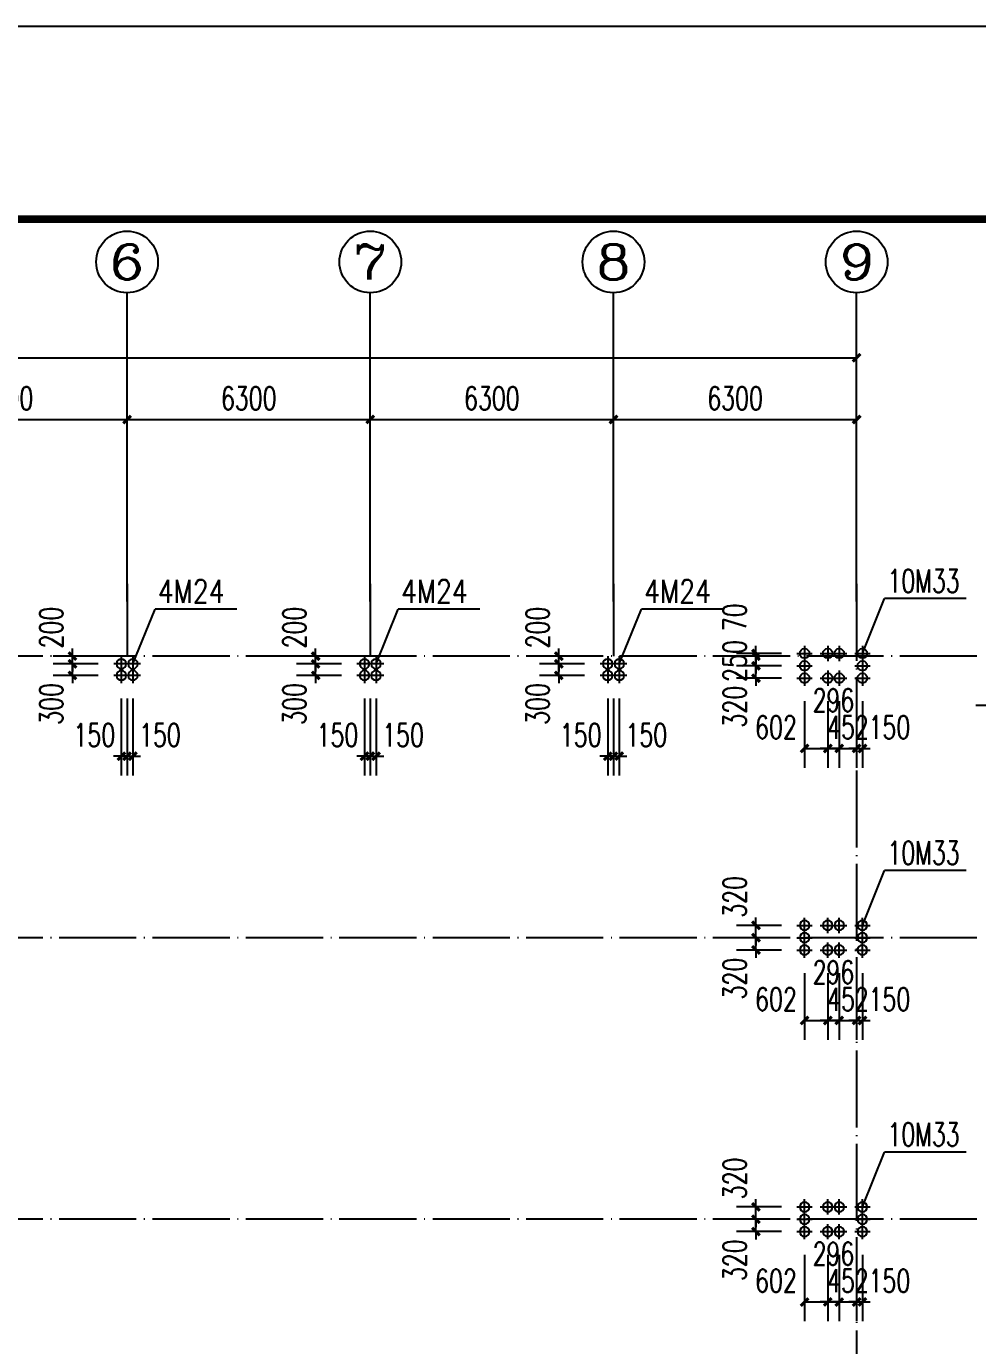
# Model space of a CAD drawing. Extents: x 37237700 to 37865026, y 138877 to 347670.
# Drawn here: x 37456945 to 37481587, y 313468 to 347670 of the extents above; entities that cross this region are included whole.
import ezdxf
from ezdxf.enums import TextEntityAlignment as Align

# ---------------------------------------------------------------- set-up
doc = ezdxf.new("R2010")
doc.units = 0
doc.header["$LTSCALE"] = 1000
doc.header["$MEASUREMENT"] = 0
for name, pattern in [('ACAD_ISO04W100', [30.5, 24, -3, 0.5, -3]), ('CENTER', [2, 1.25, -0.25, 0.25, -0.25]), ('DOTE', [2.42, 2, -0.2, 0.02, -0.2])]:
    doc.linetypes.add(name, pattern=pattern)
doc.layers.get('0').update_dxf_attribs({"linetype": 'CONTINUOUS'})
doc.layers.get('DEFPOINTS').update_dxf_attribs({"linetype": 'CONTINUOUS'})
for name, color, linetype in [('AXIS', 3, 'CONTINUOUS'), ('AXIS_TEXT', 7, 'CONTINUOUS'), ('DOTE', 1, 'ACAD_ISO04W100'), ('PUB_DIM', 3, 'CONTINUOUS'), ('PUB_TEXT', 7, 'CONTINUOUS'), ('PUB_TITLE', 4, 'CONTINUOUS'), ('ROOF', 7, 'CONTINUOUS'), ('中心线', 9, 'CENTER'), ('锚栓', 6, 'CONTINUOUS')]:
    doc.layers.add(name, color=color, linetype=linetype)
doc.styles.add('_TCH_AXIS', font='COMPLEX', dxfattribs={"bigfont": 'GBCBIG'})
doc.styles.add('_TCH_DIM_T3', font='SIMPLEX', dxfattribs={"width": 0.705882, "bigfont": 'GBCBIG'})
doc.styles.add('character', font='romans.shx', dxfattribs={"width": 0.618, "bigfont": 'gbhzfs.shx'})
doc.styles.add('COMPLEX', font='COMPLEX')
doc.dimstyles.new('_TCH_ARCH&&200', dxfattribs={"dimtxt": 595, "dimasz": 200, "dimexe": 500, "dimexo": 600, "dimgap": 252.5, "dimtad": 1, "dimdec": 0, "dimzin": 0, "dimdsep": 46, "dimtxsty": '_TCH_DIM_T3', "dimblk": 'ARCHTICK', "dimcen": 0.09, "dimclrt": 7, "dimazin": 2, "dimtfac": 1, "dimtdec": 0, "dimtix": 1, "dimtmove": 2, "dimatfit": 3, "dimfxl": 1, "dimtolj": 1, "dimtzin": 0, "dimarcsym": 0})

# ---------------------------------------------------------------- blocks, each defined once
blk = doc.blocks.new('m')
at = {"layer": '锚栓'}
for p, q in [((2858688, 836885), (2858688, 836290)), ((2858390, 836587), (2858985, 836587))]:
    blk.add_line(p, q, dxfattribs=at)
blk.add_circle((2858688, 836587), 189, dxfattribs=at)
blk = doc.blocks.new('_ArchTick')
at = {"color": 0, "linetype": 'ByBlock', "const_width": 0.4}
blk.add_lwpolyline([(-0.5, -0.5), (0.5, 0.5)], dxfattribs=at)
blk = doc.blocks.new('*D1549')
at = {"layer": 'DEFPOINTS', "color": 0}
for p in [(37475845, 324043), (37477104, 324043), (37477104, 323723)]:
    blk.add_point(p, dxfattribs=at)
at = {"layer": 'PUB_DIM', "color": 0, "lineweight": -2}
for p, q in [((37475845, 324043), (37475845, 324243)), ((37476504, 324043), (37475345, 324043)), ((37475845, 323723), (37475845, 324043)), ((37476504, 323723), (37475345, 323723)), ((37475845, 323723), (37475845, 323523))]:
    blk.add_line(p, q, dxfattribs=at)
at = {"layer": 'PUB_DIM', "color": 0, "lineweight": -2, "xscale": 200, "yscale": 200, "zscale": 200}
for p, rotation in [((37475845, 324043), 270), ((37475845, 323723), 90)]:
    blk.add_blockref('_ArchTick', p, dxfattribs=dict(at, rotation=rotation))
at = {"layer": 'PUB_DIM', "color": 7, "insert": (37475295, 322983), "char_height": 595, "attachment_point": 5, "rotation": 90, "style": '_TCH_DIM_T3'}
blk.add_mtext('\\A1;320', dxfattribs=at)
blk = doc.blocks.new('*D1550')
at = {"layer": 'DEFPOINTS', "color": 0}
for p in [(37475845, 324363), (37477104, 324363), (37477104, 324043)]:
    blk.add_point(p, dxfattribs=at)
at = {"layer": 'PUB_DIM', "color": 0, "lineweight": -2}
for p, q in [((37476504, 324363), (37475345, 324363)), ((37475845, 324363), (37475845, 324563)), ((37475845, 324043), (37475845, 324363)), ((37476504, 324043), (37475345, 324043)), ((37475845, 324043), (37475845, 323843))]:
    blk.add_line(p, q, dxfattribs=at)
at = {"layer": 'PUB_DIM', "color": 0, "lineweight": -2, "xscale": 200, "yscale": 200, "zscale": 200}
for p, rotation in [((37475845, 324363), 270), ((37475845, 324043), 90)]:
    blk.add_blockref('_ArchTick', p, dxfattribs=dict(at, rotation=rotation))
at = {"layer": 'PUB_DIM', "color": 7, "insert": (37475295, 325103), "char_height": 595, "attachment_point": 5, "rotation": 90, "style": '_TCH_DIM_T3'}
blk.add_mtext('\\A1;320', dxfattribs=at)
blk = doc.blocks.new('*D1551')
at = {"layer": 'DEFPOINTS', "color": 0}
for p in [(37478454, 323723), (37478604, 323723), (37478604, 321899)]:
    blk.add_point(p, dxfattribs=at)
at = {"layer": 'PUB_DIM', "color": 0, "lineweight": -2}
for p, q in [((37478454, 323123), (37478454, 321399)), ((37478604, 323123), (37478604, 321399)), ((37478454, 321899), (37478254, 321899)), ((37478454, 321899), (37478604, 321899)), ((37478604, 321899), (37478804, 321899))]:
    blk.add_line(p, q, dxfattribs=at)
at = {"layer": 'PUB_DIM', "color": 0, "lineweight": -2, "xscale": 200, "yscale": 200, "zscale": 200}
blk.add_blockref('_ArchTick', (37478454, 321899), dxfattribs=at)
at = {"layer": 'PUB_DIM', "color": 0, "lineweight": -2, "xscale": 200, "yscale": 200, "zscale": 200, "rotation": 180}
blk.add_blockref('_ArchTick', (37478604, 321899), dxfattribs=at)
at = {"layer": 'PUB_DIM', "color": 7, "insert": (37479304, 322449), "char_height": 595, "attachment_point": 5, "style": '_TCH_DIM_T3'}
blk.add_mtext('\\A1;150', dxfattribs=at)
blk = doc.blocks.new('*D1552')
at = {"layer": 'DEFPOINTS', "color": 0}
for p in [(37478002, 323723), (37478454, 323723), (37478454, 321899)]:
    blk.add_point(p, dxfattribs=at)
at = {"layer": 'PUB_DIM', "color": 0, "lineweight": -2}
for p, q in [((37478002, 323123), (37478002, 321399)), ((37478454, 323123), (37478454, 321399)), ((37478002, 321899), (37477802, 321899)), ((37478002, 321899), (37478454, 321899)), ((37478454, 321899), (37478654, 321899))]:
    blk.add_line(p, q, dxfattribs=at)
at = {"layer": 'PUB_DIM', "color": 0, "lineweight": -2, "xscale": 200, "yscale": 200, "zscale": 200}
blk.add_blockref('_ArchTick', (37478002, 321899), dxfattribs=at)
at = {"layer": 'PUB_DIM', "color": 0, "lineweight": -2, "xscale": 200, "yscale": 200, "zscale": 200, "rotation": 180}
blk.add_blockref('_ArchTick', (37478454, 321899), dxfattribs=at)
at = {"layer": 'PUB_DIM', "color": 7, "insert": (37478228, 322449), "char_height": 595, "attachment_point": 5, "style": '_TCH_DIM_T3'}
blk.add_mtext('\\A1;452', dxfattribs=at)
blk = doc.blocks.new('*D1553')
at = {"layer": 'DEFPOINTS', "color": 0}
for p in [(37477706, 323723), (37478002, 323723), (37478002, 321899)]:
    blk.add_point(p, dxfattribs=at)
at = {"layer": 'PUB_DIM', "color": 0, "lineweight": -2}
for p, q in [((37477706, 323123), (37477706, 321399)), ((37478002, 323123), (37478002, 321399)), ((37477706, 321899), (37477506, 321899)), ((37477706, 321899), (37478002, 321899)), ((37478002, 321899), (37478202, 321899))]:
    blk.add_line(p, q, dxfattribs=at)
at = {"layer": 'PUB_DIM', "color": 0, "lineweight": -2, "xscale": 200, "yscale": 200, "zscale": 200}
blk.add_blockref('_ArchTick', (37477706, 321899), dxfattribs=at)
at = {"layer": 'PUB_DIM', "color": 0, "lineweight": -2, "xscale": 200, "yscale": 200, "zscale": 200, "rotation": 180}
blk.add_blockref('_ArchTick', (37478002, 321899), dxfattribs=at)
at = {"layer": 'PUB_DIM', "color": 7, "insert": (37477854, 323149), "char_height": 595, "attachment_point": 5, "style": '_TCH_DIM_T3'}
blk.add_mtext('\\A1;296', dxfattribs=at)
blk = doc.blocks.new('*D1554')
at = {"layer": 'DEFPOINTS', "color": 0}
for p in [(37477104, 323723), (37477706, 323723), (37477706, 321899)]:
    blk.add_point(p, dxfattribs=at)
at = {"layer": 'PUB_DIM', "color": 0, "lineweight": -2}
for p, q in [((37477104, 323123), (37477104, 321399)), ((37477706, 323123), (37477706, 321399)), ((37477104, 321899), (37477706, 321899))]:
    blk.add_line(p, q, dxfattribs=at)
at = {"layer": 'PUB_DIM', "color": 0, "lineweight": -2, "xscale": 200, "yscale": 200, "zscale": 200, "rotation": 180}
blk.add_blockref('_ArchTick', (37477104, 321899), dxfattribs=at)
at = {"layer": 'PUB_DIM', "color": 0, "lineweight": -2, "xscale": 200, "yscale": 200, "zscale": 200}
blk.add_blockref('_ArchTick', (37477706, 321899), dxfattribs=at)
at = {"layer": 'PUB_DIM', "color": 7, "insert": (37476364, 322449), "char_height": 595, "attachment_point": 5, "style": '_TCH_DIM_T3'}
blk.add_mtext('\\A1;602', dxfattribs=at)
blk = doc.blocks.new('*D1567')
at = {"layer": 'DEFPOINTS', "color": 0}
for p in [(37475845, 316743), (37477104, 316743), (37477104, 316423)]:
    blk.add_point(p, dxfattribs=at)
at = {"layer": 'PUB_DIM', "color": 0, "lineweight": -2}
for p, q in [((37476504, 316743), (37475345, 316743)), ((37475845, 316743), (37475845, 316943)), ((37475845, 316423), (37475845, 316743)), ((37476504, 316423), (37475345, 316423)), ((37475845, 316423), (37475845, 316223))]:
    blk.add_line(p, q, dxfattribs=at)
at = {"layer": 'PUB_DIM', "color": 0, "lineweight": -2, "xscale": 200, "yscale": 200, "zscale": 200}
for p, rotation in [((37475845, 316743), 270), ((37475845, 316423), 90)]:
    blk.add_blockref('_ArchTick', p, dxfattribs=dict(at, rotation=rotation))
at = {"layer": 'PUB_DIM', "color": 7, "insert": (37475295, 315683), "char_height": 595, "attachment_point": 5, "rotation": 90, "style": '_TCH_DIM_T3'}
blk.add_mtext('\\A1;320', dxfattribs=at)
blk = doc.blocks.new('*D1568')
at = {"layer": 'DEFPOINTS', "color": 0}
for p in [(37475845, 317063), (37477104, 317063), (37477104, 316743)]:
    blk.add_point(p, dxfattribs=at)
at = {"layer": 'PUB_DIM', "color": 0, "lineweight": -2}
for p, q in [((37476504, 317063), (37475345, 317063)), ((37475845, 317063), (37475845, 317263)), ((37475845, 316743), (37475845, 317063)), ((37476504, 316743), (37475345, 316743)), ((37475845, 316743), (37475845, 316543))]:
    blk.add_line(p, q, dxfattribs=at)
at = {"layer": 'PUB_DIM', "color": 0, "lineweight": -2, "xscale": 200, "yscale": 200, "zscale": 200}
for p, rotation in [((37475845, 317063), 270), ((37475845, 316743), 90)]:
    blk.add_blockref('_ArchTick', p, dxfattribs=dict(at, rotation=rotation))
at = {"layer": 'PUB_DIM', "color": 7, "insert": (37475295, 317803), "char_height": 595, "attachment_point": 5, "rotation": 90, "style": '_TCH_DIM_T3'}
blk.add_mtext('\\A1;320', dxfattribs=at)
blk = doc.blocks.new('*D1569')
at = {"layer": 'DEFPOINTS', "color": 0}
for p in [(37478454, 316423), (37478604, 316423), (37478604, 314599)]:
    blk.add_point(p, dxfattribs=at)
at = {"layer": 'PUB_DIM', "color": 0, "lineweight": -2}
for p, q in [((37478454, 315823), (37478454, 314099)), ((37478604, 315823), (37478604, 314099)), ((37478454, 314599), (37478254, 314599)), ((37478454, 314599), (37478604, 314599)), ((37478604, 314599), (37478804, 314599))]:
    blk.add_line(p, q, dxfattribs=at)
at = {"layer": 'PUB_DIM', "color": 0, "lineweight": -2, "xscale": 200, "yscale": 200, "zscale": 200}
blk.add_blockref('_ArchTick', (37478454, 314599), dxfattribs=at)
at = {"layer": 'PUB_DIM', "color": 0, "lineweight": -2, "xscale": 200, "yscale": 200, "zscale": 200, "rotation": 180}
blk.add_blockref('_ArchTick', (37478604, 314599), dxfattribs=at)
at = {"layer": 'PUB_DIM', "color": 7, "insert": (37479304, 315149), "char_height": 595, "attachment_point": 5, "style": '_TCH_DIM_T3'}
blk.add_mtext('\\A1;150', dxfattribs=at)
blk = doc.blocks.new('*D1570')
at = {"layer": 'DEFPOINTS', "color": 0}
for p in [(37478002, 316423), (37478454, 316423), (37478454, 314599)]:
    blk.add_point(p, dxfattribs=at)
at = {"layer": 'PUB_DIM', "color": 0, "lineweight": -2}
for p, q in [((37478002, 315823), (37478002, 314099)), ((37478454, 315823), (37478454, 314099)), ((37478002, 314599), (37477802, 314599)), ((37478002, 314599), (37478454, 314599)), ((37478454, 314599), (37478654, 314599))]:
    blk.add_line(p, q, dxfattribs=at)
at = {"layer": 'PUB_DIM', "color": 0, "lineweight": -2, "xscale": 200, "yscale": 200, "zscale": 200}
blk.add_blockref('_ArchTick', (37478002, 314599), dxfattribs=at)
at = {"layer": 'PUB_DIM', "color": 0, "lineweight": -2, "xscale": 200, "yscale": 200, "zscale": 200, "rotation": 180}
blk.add_blockref('_ArchTick', (37478454, 314599), dxfattribs=at)
at = {"layer": 'PUB_DIM', "color": 7, "insert": (37478228, 315149), "char_height": 595, "attachment_point": 5, "style": '_TCH_DIM_T3'}
blk.add_mtext('\\A1;452', dxfattribs=at)
blk = doc.blocks.new('*D1571')
at = {"layer": 'DEFPOINTS', "color": 0}
for p in [(37477706, 316423), (37478002, 316423), (37478002, 314599)]:
    blk.add_point(p, dxfattribs=at)
at = {"layer": 'PUB_DIM', "color": 0, "lineweight": -2}
for p, q in [((37477706, 315823), (37477706, 314099)), ((37478002, 315823), (37478002, 314099)), ((37477706, 314599), (37477506, 314599)), ((37477706, 314599), (37478002, 314599)), ((37478002, 314599), (37478202, 314599))]:
    blk.add_line(p, q, dxfattribs=at)
at = {"layer": 'PUB_DIM', "color": 0, "lineweight": -2, "xscale": 200, "yscale": 200, "zscale": 200}
blk.add_blockref('_ArchTick', (37477706, 314599), dxfattribs=at)
at = {"layer": 'PUB_DIM', "color": 0, "lineweight": -2, "xscale": 200, "yscale": 200, "zscale": 200, "rotation": 180}
blk.add_blockref('_ArchTick', (37478002, 314599), dxfattribs=at)
at = {"layer": 'PUB_DIM', "color": 7, "insert": (37477854, 315849), "char_height": 595, "attachment_point": 5, "style": '_TCH_DIM_T3'}
blk.add_mtext('\\A1;296', dxfattribs=at)
blk = doc.blocks.new('*D1572')
at = {"layer": 'DEFPOINTS', "color": 0}
for p in [(37477104, 316423), (37477706, 316423), (37477706, 314599)]:
    blk.add_point(p, dxfattribs=at)
at = {"layer": 'PUB_DIM', "color": 0, "lineweight": -2}
for p, q in [((37477104, 315823), (37477104, 314099)), ((37477706, 315823), (37477706, 314099)), ((37477104, 314599), (37477706, 314599))]:
    blk.add_line(p, q, dxfattribs=at)
at = {"layer": 'PUB_DIM', "color": 0, "lineweight": -2, "xscale": 200, "yscale": 200, "zscale": 200, "rotation": 180}
blk.add_blockref('_ArchTick', (37477104, 314599), dxfattribs=at)
at = {"layer": 'PUB_DIM', "color": 0, "lineweight": -2, "xscale": 200, "yscale": 200, "zscale": 200}
blk.add_blockref('_ArchTick', (37477706, 314599), dxfattribs=at)
at = {"layer": 'PUB_DIM', "color": 7, "insert": (37476364, 315149), "char_height": 595, "attachment_point": 5, "style": '_TCH_DIM_T3'}
blk.add_mtext('\\A1;602', dxfattribs=at)
blk = doc.blocks.new('*D1711')
at = {"layer": 'DEFPOINTS', "color": 0}
for p in [(37472004, 330843), (37472154, 330843), (37472154, 328749)]:
    blk.add_point(p, dxfattribs=at)
at = {"layer": 'PUB_DIM', "color": 0, "lineweight": -2}
for p, q in [((37472004, 330243), (37472004, 328249)), ((37472154, 330243), (37472154, 328249)), ((37472004, 328749), (37471804, 328749)), ((37472004, 328749), (37472154, 328749)), ((37472154, 328749), (37472354, 328749))]:
    blk.add_line(p, q, dxfattribs=at)
at = {"layer": 'PUB_DIM', "color": 0, "lineweight": -2, "xscale": 200, "yscale": 200, "zscale": 200}
blk.add_blockref('_ArchTick', (37472004, 328749), dxfattribs=at)
at = {"layer": 'PUB_DIM', "color": 0, "lineweight": -2, "xscale": 200, "yscale": 200, "zscale": 200, "rotation": 180}
blk.add_blockref('_ArchTick', (37472154, 328749), dxfattribs=at)
at = {"layer": 'PUB_DIM', "color": 7, "insert": (37471304, 329299), "char_height": 595, "attachment_point": 5, "style": '_TCH_DIM_T3'}
blk.add_mtext('\\A1;150', dxfattribs=at)
blk = doc.blocks.new('*D1712')
at = {"layer": 'DEFPOINTS', "color": 0}
for p in [(37472154, 330843), (37472304, 330843), (37472304, 328749)]:
    blk.add_point(p, dxfattribs=at)
at = {"layer": 'PUB_DIM', "color": 0, "lineweight": -2}
for p, q in [((37472154, 330243), (37472154, 328249)), ((37472304, 330243), (37472304, 328249)), ((37472154, 328749), (37471954, 328749)), ((37472154, 328749), (37472304, 328749)), ((37472304, 328749), (37472504, 328749))]:
    blk.add_line(p, q, dxfattribs=at)
at = {"layer": 'PUB_DIM', "color": 0, "lineweight": -2, "xscale": 200, "yscale": 200, "zscale": 200}
blk.add_blockref('_ArchTick', (37472154, 328749), dxfattribs=at)
at = {"layer": 'PUB_DIM', "color": 0, "lineweight": -2, "xscale": 200, "yscale": 200, "zscale": 200, "rotation": 180}
blk.add_blockref('_ArchTick', (37472304, 328749), dxfattribs=at)
at = {"layer": 'PUB_DIM', "color": 7, "insert": (37473004, 329299), "char_height": 595, "attachment_point": 5, "style": '_TCH_DIM_T3'}
blk.add_mtext('\\A1;150', dxfattribs=at)
blk = doc.blocks.new('*D1713')
at = {"layer": 'DEFPOINTS', "color": 0}
for p in [(37470738, 331343), (37472004, 331343), (37472004, 331143)]:
    blk.add_point(p, dxfattribs=at)
at = {"layer": 'PUB_DIM', "color": 0, "lineweight": -2}
for p, q in [((37470738, 331343), (37470738, 331543)), ((37471404, 331343), (37470238, 331343)), ((37471404, 331143), (37470238, 331143)), ((37470738, 331143), (37470738, 331343)), ((37470738, 331143), (37470738, 330943))]:
    blk.add_line(p, q, dxfattribs=at)
at = {"layer": 'PUB_DIM', "color": 0, "lineweight": -2, "xscale": 200, "yscale": 200, "zscale": 200}
for p, rotation in [((37470738, 331343), 270), ((37470738, 331143), 90)]:
    blk.add_blockref('_ArchTick', p, dxfattribs=dict(at, rotation=rotation))
at = {"layer": 'PUB_DIM', "color": 7, "insert": (37470188, 332083), "char_height": 595, "attachment_point": 5, "rotation": 90, "style": '_TCH_DIM_T3'}
blk.add_mtext('\\A1;200', dxfattribs=at)
blk = doc.blocks.new('*D1714')
at = {"layer": 'DEFPOINTS', "color": 0}
for p in [(37470738, 331143), (37472004, 331143), (37472004, 330843)]:
    blk.add_point(p, dxfattribs=at)
at = {"layer": 'PUB_DIM', "color": 0, "lineweight": -2}
for p, q in [((37471404, 331143), (37470238, 331143)), ((37470738, 331143), (37470738, 331343)), ((37470738, 330843), (37470738, 331143)), ((37471404, 330843), (37470238, 330843)), ((37470738, 330843), (37470738, 330643))]:
    blk.add_line(p, q, dxfattribs=at)
at = {"layer": 'PUB_DIM', "color": 0, "lineweight": -2, "xscale": 200, "yscale": 200, "zscale": 200}
for p, rotation in [((37470738, 331143), 270), ((37470738, 330843), 90)]:
    blk.add_blockref('_ArchTick', p, dxfattribs=dict(at, rotation=rotation))
at = {"layer": 'PUB_DIM', "color": 7, "insert": (37470188, 330103), "char_height": 595, "attachment_point": 5, "rotation": 90, "style": '_TCH_DIM_T3'}
blk.add_mtext('\\A1;300', dxfattribs=at)
blk = doc.blocks.new('*D1719')
at = {"layer": 'DEFPOINTS', "color": 0}
for p in [(37465704, 330843), (37465854, 330843), (37465854, 328749)]:
    blk.add_point(p, dxfattribs=at)
at = {"layer": 'PUB_DIM', "color": 0, "lineweight": -2}
for p, q in [((37465704, 330243), (37465704, 328249)), ((37465854, 330243), (37465854, 328249)), ((37465704, 328749), (37465504, 328749)), ((37465704, 328749), (37465854, 328749)), ((37465854, 328749), (37466054, 328749))]:
    blk.add_line(p, q, dxfattribs=at)
at = {"layer": 'PUB_DIM', "color": 0, "lineweight": -2, "xscale": 200, "yscale": 200, "zscale": 200}
blk.add_blockref('_ArchTick', (37465704, 328749), dxfattribs=at)
at = {"layer": 'PUB_DIM', "color": 0, "lineweight": -2, "xscale": 200, "yscale": 200, "zscale": 200, "rotation": 180}
blk.add_blockref('_ArchTick', (37465854, 328749), dxfattribs=at)
at = {"layer": 'PUB_DIM', "color": 7, "insert": (37465004, 329299), "char_height": 595, "attachment_point": 5, "style": '_TCH_DIM_T3'}
blk.add_mtext('\\A1;150', dxfattribs=at)
blk = doc.blocks.new('*D1720')
at = {"layer": 'DEFPOINTS', "color": 0}
for p in [(37465854, 330843), (37466004, 330843), (37466004, 328749)]:
    blk.add_point(p, dxfattribs=at)
at = {"layer": 'PUB_DIM', "color": 0, "lineweight": -2}
for p, q in [((37465854, 330243), (37465854, 328249)), ((37466004, 330243), (37466004, 328249)), ((37465854, 328749), (37465654, 328749)), ((37465854, 328749), (37466004, 328749)), ((37466004, 328749), (37466204, 328749))]:
    blk.add_line(p, q, dxfattribs=at)
at = {"layer": 'PUB_DIM', "color": 0, "lineweight": -2, "xscale": 200, "yscale": 200, "zscale": 200}
blk.add_blockref('_ArchTick', (37465854, 328749), dxfattribs=at)
at = {"layer": 'PUB_DIM', "color": 0, "lineweight": -2, "xscale": 200, "yscale": 200, "zscale": 200, "rotation": 180}
blk.add_blockref('_ArchTick', (37466004, 328749), dxfattribs=at)
at = {"layer": 'PUB_DIM', "color": 7, "insert": (37466704, 329299), "char_height": 595, "attachment_point": 5, "style": '_TCH_DIM_T3'}
blk.add_mtext('\\A1;150', dxfattribs=at)
blk = doc.blocks.new('*D1721')
at = {"layer": 'DEFPOINTS', "color": 0}
for p in [(37464438, 331343), (37465704, 331343), (37465704, 331143)]:
    blk.add_point(p, dxfattribs=at)
at = {"layer": 'PUB_DIM', "color": 0, "lineweight": -2}
for p, q in [((37464438, 331343), (37464438, 331543)), ((37465104, 331343), (37463938, 331343)), ((37465104, 331143), (37463938, 331143)), ((37464438, 331143), (37464438, 331343)), ((37464438, 331143), (37464438, 330943))]:
    blk.add_line(p, q, dxfattribs=at)
at = {"layer": 'PUB_DIM', "color": 0, "lineweight": -2, "xscale": 200, "yscale": 200, "zscale": 200}
for p, rotation in [((37464438, 331343), 270), ((37464438, 331143), 90)]:
    blk.add_blockref('_ArchTick', p, dxfattribs=dict(at, rotation=rotation))
at = {"layer": 'PUB_DIM', "color": 7, "insert": (37463888, 332083), "char_height": 595, "attachment_point": 5, "rotation": 90, "style": '_TCH_DIM_T3'}
blk.add_mtext('\\A1;200', dxfattribs=at)
blk = doc.blocks.new('*D1722')
at = {"layer": 'DEFPOINTS', "color": 0}
for p in [(37464438, 331143), (37465704, 331143), (37465704, 330843)]:
    blk.add_point(p, dxfattribs=at)
at = {"layer": 'PUB_DIM', "color": 0, "lineweight": -2}
for p, q in [((37465104, 331143), (37463938, 331143)), ((37464438, 331143), (37464438, 331343)), ((37464438, 330843), (37464438, 331143)), ((37465104, 330843), (37463938, 330843)), ((37464438, 330843), (37464438, 330643))]:
    blk.add_line(p, q, dxfattribs=at)
at = {"layer": 'PUB_DIM', "color": 0, "lineweight": -2, "xscale": 200, "yscale": 200, "zscale": 200}
for p, rotation in [((37464438, 331143), 270), ((37464438, 330843), 90)]:
    blk.add_blockref('_ArchTick', p, dxfattribs=dict(at, rotation=rotation))
at = {"layer": 'PUB_DIM', "color": 7, "insert": (37463888, 330103), "char_height": 595, "attachment_point": 5, "rotation": 90, "style": '_TCH_DIM_T3'}
blk.add_mtext('\\A1;300', dxfattribs=at)
blk = doc.blocks.new('*D1727')
at = {"layer": 'DEFPOINTS', "color": 0}
for p in [(37459404, 330843), (37459554, 330843), (37459554, 328749)]:
    blk.add_point(p, dxfattribs=at)
at = {"layer": 'PUB_DIM', "color": 0, "lineweight": -2}
for p, q in [((37459404, 330243), (37459404, 328249)), ((37459554, 330243), (37459554, 328249)), ((37459404, 328749), (37459204, 328749)), ((37459404, 328749), (37459554, 328749)), ((37459554, 328749), (37459754, 328749))]:
    blk.add_line(p, q, dxfattribs=at)
at = {"layer": 'PUB_DIM', "color": 0, "lineweight": -2, "xscale": 200, "yscale": 200, "zscale": 200}
blk.add_blockref('_ArchTick', (37459404, 328749), dxfattribs=at)
at = {"layer": 'PUB_DIM', "color": 0, "lineweight": -2, "xscale": 200, "yscale": 200, "zscale": 200, "rotation": 180}
blk.add_blockref('_ArchTick', (37459554, 328749), dxfattribs=at)
at = {"layer": 'PUB_DIM', "color": 7, "insert": (37458704, 329299), "char_height": 595, "attachment_point": 5, "style": '_TCH_DIM_T3'}
blk.add_mtext('\\A1;150', dxfattribs=at)
blk = doc.blocks.new('*D1728')
at = {"layer": 'DEFPOINTS', "color": 0}
for p in [(37459554, 330843), (37459704, 330843), (37459704, 328749)]:
    blk.add_point(p, dxfattribs=at)
at = {"layer": 'PUB_DIM', "color": 0, "lineweight": -2}
for p, q in [((37459554, 330243), (37459554, 328249)), ((37459704, 330243), (37459704, 328249)), ((37459554, 328749), (37459354, 328749)), ((37459554, 328749), (37459704, 328749)), ((37459704, 328749), (37459904, 328749))]:
    blk.add_line(p, q, dxfattribs=at)
at = {"layer": 'PUB_DIM', "color": 0, "lineweight": -2, "xscale": 200, "yscale": 200, "zscale": 200}
blk.add_blockref('_ArchTick', (37459554, 328749), dxfattribs=at)
at = {"layer": 'PUB_DIM', "color": 0, "lineweight": -2, "xscale": 200, "yscale": 200, "zscale": 200, "rotation": 180}
blk.add_blockref('_ArchTick', (37459704, 328749), dxfattribs=at)
at = {"layer": 'PUB_DIM', "color": 7, "insert": (37460404, 329299), "char_height": 595, "attachment_point": 5, "style": '_TCH_DIM_T3'}
blk.add_mtext('\\A1;150', dxfattribs=at)
blk = doc.blocks.new('*D1729')
at = {"layer": 'DEFPOINTS', "color": 0}
for p in [(37458138, 331343), (37459404, 331343), (37459404, 331143)]:
    blk.add_point(p, dxfattribs=at)
at = {"layer": 'PUB_DIM', "color": 0, "lineweight": -2}
for p, q in [((37458138, 331343), (37458138, 331543)), ((37458804, 331343), (37457638, 331343)), ((37458804, 331143), (37457638, 331143)), ((37458138, 331143), (37458138, 331343)), ((37458138, 331143), (37458138, 330943))]:
    blk.add_line(p, q, dxfattribs=at)
at = {"layer": 'PUB_DIM', "color": 0, "lineweight": -2, "xscale": 200, "yscale": 200, "zscale": 200}
for p, rotation in [((37458138, 331343), 270), ((37458138, 331143), 90)]:
    blk.add_blockref('_ArchTick', p, dxfattribs=dict(at, rotation=rotation))
at = {"layer": 'PUB_DIM', "color": 7, "insert": (37457588, 332083), "char_height": 595, "attachment_point": 5, "rotation": 90, "style": '_TCH_DIM_T3'}
blk.add_mtext('\\A1;200', dxfattribs=at)
blk = doc.blocks.new('*D1730')
at = {"layer": 'DEFPOINTS', "color": 0}
for p in [(37458138, 331143), (37459404, 331143), (37459404, 330843)]:
    blk.add_point(p, dxfattribs=at)
at = {"layer": 'PUB_DIM', "color": 0, "lineweight": -2}
for p, q in [((37458804, 331143), (37457638, 331143)), ((37458138, 331143), (37458138, 331343)), ((37458138, 330843), (37458138, 331143)), ((37458804, 330843), (37457638, 330843)), ((37458138, 330843), (37458138, 330643))]:
    blk.add_line(p, q, dxfattribs=at)
at = {"layer": 'PUB_DIM', "color": 0, "lineweight": -2, "xscale": 200, "yscale": 200, "zscale": 200}
for p, rotation in [((37458138, 331143), 270), ((37458138, 330843), 90)]:
    blk.add_blockref('_ArchTick', p, dxfattribs=dict(at, rotation=rotation))
at = {"layer": 'PUB_DIM', "color": 7, "insert": (37457588, 330103), "char_height": 595, "attachment_point": 5, "rotation": 90, "style": '_TCH_DIM_T3'}
blk.add_mtext('\\A1;300', dxfattribs=at)
blk = doc.blocks.new('*D1753')
at = {"layer": 'DEFPOINTS', "color": 0}
for p in [(37478454, 330773), (37478604, 330773), (37478604, 328949)]:
    blk.add_point(p, dxfattribs=at)
at = {"layer": 'PUB_DIM', "color": 0, "lineweight": -2}
for p, q in [((37478454, 330173), (37478454, 328449)), ((37478604, 330173), (37478604, 328449)), ((37478454, 328949), (37478254, 328949)), ((37478454, 328949), (37478604, 328949)), ((37478604, 328949), (37478804, 328949))]:
    blk.add_line(p, q, dxfattribs=at)
at = {"layer": 'PUB_DIM', "color": 0, "lineweight": -2, "xscale": 200, "yscale": 200, "zscale": 200}
blk.add_blockref('_ArchTick', (37478454, 328949), dxfattribs=at)
at = {"layer": 'PUB_DIM', "color": 0, "lineweight": -2, "xscale": 200, "yscale": 200, "zscale": 200, "rotation": 180}
blk.add_blockref('_ArchTick', (37478604, 328949), dxfattribs=at)
at = {"layer": 'PUB_DIM', "color": 7, "insert": (37479304, 329499), "char_height": 595, "attachment_point": 5, "style": '_TCH_DIM_T3'}
blk.add_mtext('\\A1;150', dxfattribs=at)
blk = doc.blocks.new('*D1754')
at = {"layer": 'DEFPOINTS', "color": 0}
for p in [(37478002, 330773), (37478454, 330773), (37478454, 328949)]:
    blk.add_point(p, dxfattribs=at)
at = {"layer": 'PUB_DIM', "color": 0, "lineweight": -2}
for p, q in [((37478002, 330173), (37478002, 328449)), ((37478454, 330173), (37478454, 328449)), ((37478002, 328949), (37477802, 328949)), ((37478002, 328949), (37478454, 328949)), ((37478454, 328949), (37478654, 328949))]:
    blk.add_line(p, q, dxfattribs=at)
at = {"layer": 'PUB_DIM', "color": 0, "lineweight": -2, "xscale": 200, "yscale": 200, "zscale": 200}
blk.add_blockref('_ArchTick', (37478002, 328949), dxfattribs=at)
at = {"layer": 'PUB_DIM', "color": 0, "lineweight": -2, "xscale": 200, "yscale": 200, "zscale": 200, "rotation": 180}
blk.add_blockref('_ArchTick', (37478454, 328949), dxfattribs=at)
at = {"layer": 'PUB_DIM', "color": 7, "insert": (37478228, 329499), "char_height": 595, "attachment_point": 5, "style": '_TCH_DIM_T3'}
blk.add_mtext('\\A1;452', dxfattribs=at)
blk = doc.blocks.new('*D1755')
at = {"layer": 'DEFPOINTS', "color": 0}
for p in [(37477706, 330773), (37478002, 330773), (37478002, 328949)]:
    blk.add_point(p, dxfattribs=at)
at = {"layer": 'PUB_DIM', "color": 0, "lineweight": -2}
for p, q in [((37477706, 330173), (37477706, 328449)), ((37478002, 330173), (37478002, 328449)), ((37477706, 328949), (37477506, 328949)), ((37477706, 328949), (37478002, 328949)), ((37478002, 328949), (37478202, 328949))]:
    blk.add_line(p, q, dxfattribs=at)
at = {"layer": 'PUB_DIM', "color": 0, "lineweight": -2, "xscale": 200, "yscale": 200, "zscale": 200}
blk.add_blockref('_ArchTick', (37477706, 328949), dxfattribs=at)
at = {"layer": 'PUB_DIM', "color": 0, "lineweight": -2, "xscale": 200, "yscale": 200, "zscale": 200, "rotation": 180}
blk.add_blockref('_ArchTick', (37478002, 328949), dxfattribs=at)
at = {"layer": 'PUB_DIM', "color": 7, "insert": (37477854, 330199), "char_height": 595, "attachment_point": 5, "style": '_TCH_DIM_T3'}
blk.add_mtext('\\A1;296', dxfattribs=at)
blk = doc.blocks.new('*D1756')
at = {"layer": 'DEFPOINTS', "color": 0}
for p in [(37477104, 330773), (37477706, 330773), (37477706, 328949)]:
    blk.add_point(p, dxfattribs=at)
at = {"layer": 'PUB_DIM', "color": 0, "lineweight": -2}
for p, q in [((37477104, 330173), (37477104, 328449)), ((37477706, 330173), (37477706, 328449)), ((37477104, 328949), (37477706, 328949))]:
    blk.add_line(p, q, dxfattribs=at)
at = {"layer": 'PUB_DIM', "color": 0, "lineweight": -2, "xscale": 200, "yscale": 200, "zscale": 200, "rotation": 180}
blk.add_blockref('_ArchTick', (37477104, 328949), dxfattribs=at)
at = {"layer": 'PUB_DIM', "color": 0, "lineweight": -2, "xscale": 200, "yscale": 200, "zscale": 200}
blk.add_blockref('_ArchTick', (37477706, 328949), dxfattribs=at)
at = {"layer": 'PUB_DIM', "color": 7, "insert": (37476364, 329499), "char_height": 595, "attachment_point": 5, "style": '_TCH_DIM_T3'}
blk.add_mtext('\\A1;602', dxfattribs=at)
blk = doc.blocks.new('*D1765')
at = {"layer": 'DEFPOINTS', "color": 0}
for p in [(37475845, 331413), (37477104, 331413), (37477104, 331343)]:
    blk.add_point(p, dxfattribs=at)
at = {"layer": 'PUB_DIM', "color": 0, "lineweight": -2}
for p, q in [((37475845, 331413), (37475845, 331613)), ((37476504, 331413), (37475345, 331413)), ((37476504, 331343), (37475345, 331343)), ((37475845, 331343), (37475845, 331413)), ((37475845, 331343), (37475845, 331143))]:
    blk.add_line(p, q, dxfattribs=at)
at = {"layer": 'PUB_DIM', "color": 0, "lineweight": -2, "xscale": 200, "yscale": 200, "zscale": 200}
for p, rotation in [((37475845, 331413), 270), ((37475845, 331343), 90)]:
    blk.add_blockref('_ArchTick', p, dxfattribs=dict(at, rotation=rotation))
at = {"layer": 'PUB_DIM', "color": 7, "insert": (37475295, 332349), "char_height": 595, "attachment_point": 5, "rotation": 90, "style": '_TCH_DIM_T3'}
blk.add_mtext('\\A1;70', dxfattribs=at)
blk = doc.blocks.new('*D1766')
at = {"layer": 'DEFPOINTS', "color": 0}
for p in [(37475845, 331343), (37477104, 331343), (37477104, 331093)]:
    blk.add_point(p, dxfattribs=at)
at = {"layer": 'PUB_DIM', "color": 0, "lineweight": -2}
for p, q in [((37475845, 331343), (37475845, 331543)), ((37476504, 331343), (37475345, 331343)), ((37476504, 331093), (37475345, 331093)), ((37475845, 331093), (37475845, 331343)), ((37475845, 331093), (37475845, 330893))]:
    blk.add_line(p, q, dxfattribs=at)
at = {"layer": 'PUB_DIM', "color": 0, "lineweight": -2, "xscale": 200, "yscale": 200, "zscale": 200}
for p, rotation in [((37475845, 331343), 270), ((37475845, 331093), 90)]:
    blk.add_blockref('_ArchTick', p, dxfattribs=dict(at, rotation=rotation))
at = {"layer": 'PUB_DIM', "color": 7, "insert": (37475295, 331218), "char_height": 595, "attachment_point": 5, "rotation": 90, "style": '_TCH_DIM_T3'}
blk.add_mtext('\\A1;250', dxfattribs=at)
blk = doc.blocks.new('*D1767')
at = {"layer": 'DEFPOINTS', "color": 0}
for p in [(37475845, 331093), (37477104, 331093), (37477104, 330773)]:
    blk.add_point(p, dxfattribs=at)
at = {"layer": 'PUB_DIM', "color": 0, "lineweight": -2}
for p, q in [((37476504, 331093), (37475345, 331093)), ((37475845, 331093), (37475845, 331293)), ((37475845, 330773), (37475845, 331093)), ((37476504, 330773), (37475345, 330773)), ((37475845, 330773), (37475845, 330573))]:
    blk.add_line(p, q, dxfattribs=at)
at = {"layer": 'PUB_DIM', "color": 0, "lineweight": -2, "xscale": 200, "yscale": 200, "zscale": 200}
for p, rotation in [((37475845, 331093), 270), ((37475845, 330773), 90)]:
    blk.add_blockref('_ArchTick', p, dxfattribs=dict(at, rotation=rotation))
at = {"layer": 'PUB_DIM', "color": 7, "insert": (37475295, 330033), "char_height": 595, "attachment_point": 5, "rotation": 90, "style": '_TCH_DIM_T3'}
blk.add_mtext('\\A1;320', dxfattribs=at)
blk = doc.blocks.new('*D1854')
at = {"layer": 'AXIS', "color": 0, "lineweight": -2}
for p, q in [((37453254, 333078), (37453254, 337978)), ((37459554, 333078), (37459554, 337978)), ((37453254, 337478), (37459554, 337478))]:
    blk.add_line(p, q, dxfattribs=at)
at = {"layer": 'DEFPOINTS', "color": 0}
for p in [(37459554, 337478), (37453254, 332478), (37459554, 332478)]:
    blk.add_point(p, dxfattribs=at)
at = {"layer": 'AXIS', "color": 0, "lineweight": -2, "xscale": 200, "yscale": 200, "zscale": 200, "rotation": 180}
blk.add_blockref('_ArchTick', (37453254, 337478), dxfattribs=at)
at = {"layer": 'AXIS', "color": 0, "lineweight": -2, "xscale": 200, "yscale": 200, "zscale": 200}
blk.add_blockref('_ArchTick', (37459554, 337478), dxfattribs=at)
at = {"layer": 'AXIS', "color": 7, "insert": (37456404, 338028), "char_height": 595, "attachment_point": 5, "style": '_TCH_DIM_T3'}
blk.add_mtext('\\A1;6300', dxfattribs=at)
blk = doc.blocks.new('*D1855')
at = {"layer": 'AXIS', "color": 0, "lineweight": -2}
for p, q in [((37459554, 333078), (37459554, 337978)), ((37465854, 333078), (37465854, 337978)), ((37459554, 337478), (37465854, 337478))]:
    blk.add_line(p, q, dxfattribs=at)
at = {"layer": 'DEFPOINTS', "color": 0}
for p in [(37465854, 337478), (37459554, 332478), (37465854, 332478)]:
    blk.add_point(p, dxfattribs=at)
at = {"layer": 'AXIS', "color": 0, "lineweight": -2, "xscale": 200, "yscale": 200, "zscale": 200, "rotation": 180}
blk.add_blockref('_ArchTick', (37459554, 337478), dxfattribs=at)
at = {"layer": 'AXIS', "color": 0, "lineweight": -2, "xscale": 200, "yscale": 200, "zscale": 200}
blk.add_blockref('_ArchTick', (37465854, 337478), dxfattribs=at)
at = {"layer": 'AXIS', "color": 7, "insert": (37462704, 338028), "char_height": 595, "attachment_point": 5, "style": '_TCH_DIM_T3'}
blk.add_mtext('\\A1;6300', dxfattribs=at)
blk = doc.blocks.new('*D1856')
at = {"layer": 'AXIS', "color": 0, "lineweight": -2}
for p, q in [((37465854, 333078), (37465854, 337978)), ((37472154, 333078), (37472154, 337978)), ((37465854, 337478), (37472154, 337478))]:
    blk.add_line(p, q, dxfattribs=at)
at = {"layer": 'DEFPOINTS', "color": 0}
for p in [(37472154, 337478), (37465854, 332478), (37472154, 332478)]:
    blk.add_point(p, dxfattribs=at)
at = {"layer": 'AXIS', "color": 0, "lineweight": -2, "xscale": 200, "yscale": 200, "zscale": 200, "rotation": 180}
blk.add_blockref('_ArchTick', (37465854, 337478), dxfattribs=at)
at = {"layer": 'AXIS', "color": 0, "lineweight": -2, "xscale": 200, "yscale": 200, "zscale": 200}
blk.add_blockref('_ArchTick', (37472154, 337478), dxfattribs=at)
at = {"layer": 'AXIS', "color": 7, "insert": (37469004, 338028), "char_height": 595, "attachment_point": 5, "style": '_TCH_DIM_T3'}
blk.add_mtext('\\A1;6300', dxfattribs=at)
blk = doc.blocks.new('*D1857')
at = {"layer": 'AXIS', "color": 0, "lineweight": -2}
for p, q in [((37472154, 333078), (37472154, 337978)), ((37478454, 333078), (37478454, 337978)), ((37472154, 337478), (37478454, 337478))]:
    blk.add_line(p, q, dxfattribs=at)
at = {"layer": 'DEFPOINTS', "color": 0}
for p in [(37478454, 337478), (37472154, 332478), (37478454, 332478)]:
    blk.add_point(p, dxfattribs=at)
at = {"layer": 'AXIS', "color": 0, "lineweight": -2, "xscale": 200, "yscale": 200, "zscale": 200, "rotation": 180}
blk.add_blockref('_ArchTick', (37472154, 337478), dxfattribs=at)
at = {"layer": 'AXIS', "color": 0, "lineweight": -2, "xscale": 200, "yscale": 200, "zscale": 200}
blk.add_blockref('_ArchTick', (37478454, 337478), dxfattribs=at)
at = {"layer": 'AXIS', "color": 7, "insert": (37475304, 338028), "char_height": 595, "attachment_point": 5, "style": '_TCH_DIM_T3'}
blk.add_mtext('\\A1;6300', dxfattribs=at)
blk = doc.blocks.new('*D1858')
at = {"layer": 'AXIS', "color": 0, "lineweight": -2}
for p, q in [((37428054, 333078), (37428054, 339578)), ((37478454, 333078), (37478454, 339578)), ((37428054, 339078), (37478454, 339078))]:
    blk.add_line(p, q, dxfattribs=at)
at = {"layer": 'DEFPOINTS', "color": 0}
for p in [(37478454, 339078), (37428054, 332478), (37478454, 332478)]:
    blk.add_point(p, dxfattribs=at)
at = {"layer": 'AXIS', "color": 0, "lineweight": -2, "xscale": 200, "yscale": 200, "zscale": 200, "rotation": 180}
blk.add_blockref('_ArchTick', (37428054, 339078), dxfattribs=at)
at = {"layer": 'AXIS', "color": 0, "lineweight": -2, "xscale": 200, "yscale": 200, "zscale": 200}
blk.add_blockref('_ArchTick', (37478454, 339078), dxfattribs=at)
at = {"layer": 'AXIS', "color": 7, "insert": (37453254, 339628), "char_height": 595, "attachment_point": 5, "style": '_TCH_DIM_T3'}
blk.add_mtext('\\A1;50400', dxfattribs=at)
blk = doc.blocks.new('_AXISO')
blk.add_circle((0, 0), 0.5)
at = {"layer": 'AXIS_TEXT', "style": 'COMPLEX', "width": 1.041667}
blk.add_attdef('A', text='', height=0.56, dxfattribs=at).set_placement((-0.25, -0.28), (0.25, -0.28), align=Align.FIT)

msp = doc.modelspace()

# ---------------------------------------------------------------- linework, layer by layer
at = {"layer": 'AXIS'}
for p, q in [((37459553.9, 332762.4), (37459553.9, 340762.4)), ((37465853.9, 332762.4), (37465853.9, 340762.4)), ((37472153.9, 332762.4), (37472153.9, 340762.4)), ((37478453.9, 332762.4), (37478453.9, 340762.4))]:
    msp.add_line(p, q, dxfattribs=at)
at = {"layer": 'DOTE', "linetype": 'DOTE'}
for p, q in [((37459553.9, 333220.2), (37459553.9, 331342.8)), ((37465853.9, 333220.2), (37465853.9, 331342.8)), ((37472153.9, 333220.2), (37472153.9, 331342.8)), ((37478453.9, 333220.2), (37478453.9, 256309.1)), ((37481571.1, 331342.8), (37425219.9, 331342.8)), ((37481571.1, 324042.8), (37425219.9, 324042.8)), ((37481571.1, 316742.8), (37425219.9, 316742.8))]:
    msp.add_line(p, q, dxfattribs=at)
at = {"layer": 'PUB_TITLE'}
msp.add_lwpolyline([(37417206.7, 228870), (37501206.7, 228870), (37501206.7, 347670), (37417206.7, 347670)], close=True, dxfattribs=at)
at = {"layer": 'PUB_TITLE', "const_width": 200}
msp.add_lwpolyline([(37419206.7, 230870), (37499206.7, 230870), (37499206.7, 342670), (37419206.7, 342670)], close=True, dxfattribs=at)
at = {"layer": 'ROOF'}
msp.add_line((37483914.4, 330061.8), (37481537.2, 330061.8), dxfattribs=at)
at = {"layer": '中心线', "linetype": 'ByBlock', "ltscale": 1.875}
for p, q in [((37478603.9, 331412.8), (37479177.4, 332834.4)), ((37481292.7, 332834.4), (37479177.4, 332834.4)), ((37459703.9, 331142.8), (37460277.4, 332564.4)), ((37462392.7, 332564.4), (37460277.4, 332564.4)), ((37466003.9, 331142.8), (37466577.4, 332564.4)), ((37468692.7, 332564.4), (37466577.4, 332564.4)), ((37472303.9, 331142.8), (37472877.4, 332564.4)), ((37474992.7, 332564.4), (37472877.4, 332564.4)), ((37478603.9, 324362.8), (37479177.4, 325784.4)), ((37481292.7, 325784.4), (37479177.4, 325784.4)), ((37478603.9, 317062.8), (37479177.4, 318484.4)), ((37481292.7, 318484.4), (37479177.4, 318484.4))]:
    msp.add_line(p, q, dxfattribs=at)

# ---------------------------------------------------------------- block references
at = {"layer": 'AXIS'}
ref = msp.add_blockref('_AXISO', (37459553.9, 341562.4), dxfattribs=dict(at, xscale=1600, yscale=1600, zscale=1600))
ref.add_attrib('A', '6', dxfattribs={"layer": 'AXIS_TEXT', "height": 905.1, "style": '_TCH_AXIS', "width": 1.5}).set_placement((37459101.4, 341109.8), (37460006.5, 341109.8), align=Align.FIT)
ref = msp.add_blockref('_AXISO', (37465853.9, 341562.4), dxfattribs=dict(at, xscale=1600, yscale=1600, zscale=1600))
ref.add_attrib('A', '7', dxfattribs={"layer": 'AXIS_TEXT', "height": 905.1, "style": '_TCH_AXIS', "width": 1.5}).set_placement((37465401.4, 341109.8), (37466306.5, 341109.8), align=Align.FIT)
ref = msp.add_blockref('_AXISO', (37472153.9, 341562.4), dxfattribs=dict(at, xscale=1600, yscale=1600, zscale=1600))
ref.add_attrib('A', '8', dxfattribs={"layer": 'AXIS_TEXT', "height": 905.1, "style": '_TCH_AXIS', "width": 1.5}).set_placement((37471701.4, 341109.8), (37472606.5, 341109.8), align=Align.FIT)
ref = msp.add_blockref('_AXISO', (37478453.9, 341562.4), dxfattribs=dict(at, xscale=1600, yscale=1600, zscale=1600))
ref.add_attrib('A', '9', dxfattribs={"layer": 'AXIS_TEXT', "height": 905.1, "style": '_TCH_AXIS', "width": 1.5}).set_placement((37478001.4, 341109.8), (37478906.5, 341109.8), align=Align.FIT)
at = {"layer": 'ROOF', "yscale": 0.6666666716337204, "zscale": 0.6666666716337204}
for p, xscale in [((35571312, -226312), 0.6666666716337204), ((35571914, -226312), 0.6666666716337204), ((35572210, -226312), 0.6666666716337204), ((35572812, -226312), 0.6666666716337204), ((39365195.8, -226582), -0.6666666716337204), ((39365495.8, -226582), -0.6666666716337204), ((39371495.8, -226582), -0.6666666716337204), ((39371795.8, -226582), -0.6666666716337204), ((39377795.8, -226582), -0.6666666716337204), ((39378095.8, -226582), -0.6666666716337204), ((35571312, -226632), 0.6666666716337204), ((35572812, -226632), 0.6666666716337204), ((39365195.8, -226882), -0.6666666716337204), ((39365495.8, -226882), -0.6666666716337204), ((39371495.8, -226882), -0.6666666716337204), ((39371795.8, -226882), -0.6666666716337204), ((39377795.8, -226882), -0.6666666716337204), ((39378095.8, -226882), -0.6666666716337204), ((35571312, -226952), 0.6666666716337204), ((35571914, -226952), 0.6666666716337204), ((35572210, -226952), 0.6666666716337204), ((35572812, -226952), 0.6666666716337204)]:
    msp.add_blockref('m', p, dxfattribs=dict(at, xscale=xscale))
at = {"layer": 'ROOF', "xscale": -0.6666666716337204, "yscale": 0.6666666716337204, "zscale": 0.6666666716337204, "rotation": 180}
for p in [(35571312, 882087.6), (35571312, 881767.6), (35571914, 882087.6), (35572210, 882087.6), (35572812, 882087.6), (35572812, 881767.6), (35571312, 881447.6), (35571914, 881447.6), (35572210, 881447.6), (35572812, 881447.6), (35571312, 874787.6), (35571914, 874787.6), (35572210, 874787.6), (35572812, 874787.6), (35571312, 874467.6), (35572812, 874467.6), (35571312, 874147.6), (35571914, 874147.6), (35572210, 874147.6), (35572812, 874147.6)]:
    msp.add_blockref('m', p, dxfattribs=at)

# ---------------------------------------------------------------- texts
at = {"layer": 'PUB_TEXT', "color": 7, "lineweight": -3, "style": 'character'}
for s, width, p in [('10M33', 0.7, (37479251.1, 332992.8)), ('4M24', 0.8, (37460351.1, 332722.8)), ('4M24', 0.8, (37466651.1, 332722.8)), ('4M24', 0.8, (37472951.1, 332722.8)), ('10M33', 0.7, (37479251.1, 325942.8)), ('10M33', 0.7, (37479251.1, 318642.8))]:
    msp.add_text(s, height=600, dxfattribs=dict(at, width=width)).set_placement(p)

# ---------------------------------------------------------------- dimensions: what is measured, and where the dimension line sits
at = {"layer": 'AXIS'}
for p1, p2, distance, picture, middle in [((37428053.9, 332477.6), (37478453.9, 332477.6), 6600, '*D1858', (37453253.9, 339627.6)), ((37453253.9, 332477.6), (37459553.9, 332477.6), 5000, '*D1854', (37456403.9, 338027.6)), ((37459553.9, 332477.6), (37465853.9, 332477.6), 5000, '*D1855', (37462703.9, 338027.6)), ((37465853.9, 332477.6), (37472153.9, 332477.6), 5000, '*D1856', (37469003.9, 338027.6)), ((37472153.9, 332477.6), (37478453.9, 332477.6), 5000, '*D1857', (37475303.9, 338027.6))]:
    dim = msp.add_aligned_dim(p1=p1, p2=p2, distance=distance, dimstyle='_TCH_ARCH&&200', dxfattribs=at)
    dim.commit()
    dim.dimension.update_dxf_attribs({"geometry": picture, "text_midpoint": middle})
at = {"layer": 'PUB_DIM'}
for base, p1, p2, angle, picture, middle in [((37475845.5, 331412.8), (37477103.9, 331342.8), (37477103.9, 331412.8), 90, '*D1765', (37475295.5, 332349)), ((37458137.8, 331342.8), (37459403.9, 331142.8), (37459403.9, 331342.8), 90, '*D1729', (37457587.8, 332082.8)), ((37464437.8, 331342.8), (37465703.9, 331142.8), (37465703.9, 331342.8), 90, '*D1721', (37463887.8, 332082.8)), ((37470737.8, 331342.8), (37472003.9, 331142.8), (37472003.9, 331342.8), 90, '*D1713', (37470187.8, 332082.8)), ((37458137.8, 331142.8), (37459403.9, 330842.8), (37459403.9, 331142.8), 90, '*D1730', (37457587.8, 330102.8)), ((37464437.8, 331142.8), (37465703.9, 330842.8), (37465703.9, 331142.8), 90, '*D1722', (37463887.8, 330102.8)), ((37470737.8, 331142.8), (37472003.9, 330842.8), (37472003.9, 331142.8), 90, '*D1714', (37470187.8, 330102.8)), ((37475845.5, 331092.8), (37477103.9, 330772.8), (37477103.9, 331092.8), 90, '*D1767', (37475295.5, 330032.8)), ((37459553.9, 328748.8), (37459403.9, 330842.8), (37459553.9, 330842.8), 0, '*D1727', (37458703.9, 329298.8)), ((37459703.9, 328748.8), (37459553.9, 330842.8), (37459703.9, 330842.8), 0, '*D1728', (37460403.9, 329298.8)), ((37465853.9, 328748.8), (37465703.9, 330842.8), (37465853.9, 330842.8), 0, '*D1719', (37465003.9, 329298.8)), ((37466003.9, 328748.8), (37465853.9, 330842.8), (37466003.9, 330842.8), 0, '*D1720', (37466703.9, 329298.8)), ((37472153.9, 328748.8), (37472003.9, 330842.8), (37472153.9, 330842.8), 0, '*D1711', (37471303.9, 329298.8)), ((37472303.9, 328748.8), (37472153.9, 330842.8), (37472303.9, 330842.8), 0, '*D1712', (37473003.9, 329298.8)), ((37477705.9, 328948.8), (37477103.9, 330772.8), (37477705.9, 330772.8), 0, '*D1756', (37476363.9, 329498.8)), ((37478001.9, 328948.8), (37477705.9, 330772.8), (37478001.9, 330772.8), 0, '*D1755', (37477853.9, 330198.8)), ((37478603.9, 328948.8), (37478453.9, 330772.8), (37478603.9, 330772.8), 0, '*D1753', (37479303.9, 329498.8)), ((37475845.5, 324362.8), (37477103.9, 324042.8), (37477103.9, 324362.8), 90, '*D1550', (37475295.5, 325102.8)), ((37475845.5, 324042.8), (37477103.9, 323722.8), (37477103.9, 324042.8), 90, '*D1549', (37475295.5, 322982.8)), ((37477705.9, 321898.8), (37477103.9, 323722.8), (37477705.9, 323722.8), 0, '*D1554', (37476363.9, 322448.8)), ((37478001.9, 321898.8), (37477705.9, 323722.8), (37478001.9, 323722.8), 0, '*D1553', (37477853.9, 323148.8)), ((37478603.9, 321898.8), (37478453.9, 323722.8), (37478603.9, 323722.8), 0, '*D1551', (37479303.9, 322448.8)), ((37475845.5, 317062.8), (37477103.9, 316742.8), (37477103.9, 317062.8), 90, '*D1568', (37475295.5, 317802.8)), ((37475845.5, 316742.8), (37477103.9, 316422.8), (37477103.9, 316742.8), 90, '*D1567', (37475295.5, 315682.8)), ((37477705.9, 314598.8), (37477103.9, 316422.8), (37477705.9, 316422.8), 0, '*D1572', (37476363.9, 315148.8)), ((37478001.9, 314598.8), (37477705.9, 316422.8), (37478001.9, 316422.8), 0, '*D1571', (37477853.9, 315848.8)), ((37478603.9, 314598.8), (37478453.9, 316422.8), (37478603.9, 316422.8), 0, '*D1569', (37479303.9, 315148.8))]:
    dim = msp.add_linear_dim(base=base, p1=p1, p2=p2, angle=angle, dimstyle='_TCH_ARCH&&200', dxfattribs=at)
    dim.commit()
    dim.dimension.update_dxf_attribs({"geometry": picture, "text_midpoint": middle, "dimtype": 129})
for p1, p2, distance, picture, middle in [((37477103.9, 331092.8), (37477103.9, 331342.8), 1258.4, '*D1766', (37475295.5, 331217.8)), ((37478001.9, 330772.8), (37478453.9, 330772.8), -1824, '*D1754', (37478227.9, 329498.8)), ((37478001.9, 323722.8), (37478453.9, 323722.8), -1824, '*D1552', (37478227.9, 322448.8)), ((37478001.9, 316422.8), (37478453.9, 316422.8), -1824, '*D1570', (37478227.9, 315148.8))]:
    dim = msp.add_aligned_dim(p1=p1, p2=p2, distance=distance, dimstyle='_TCH_ARCH&&200', dxfattribs=at)
    dim.commit()
    dim.dimension.update_dxf_attribs({"geometry": picture, "text_midpoint": middle})

doc.saveas('drawing.dxf')
